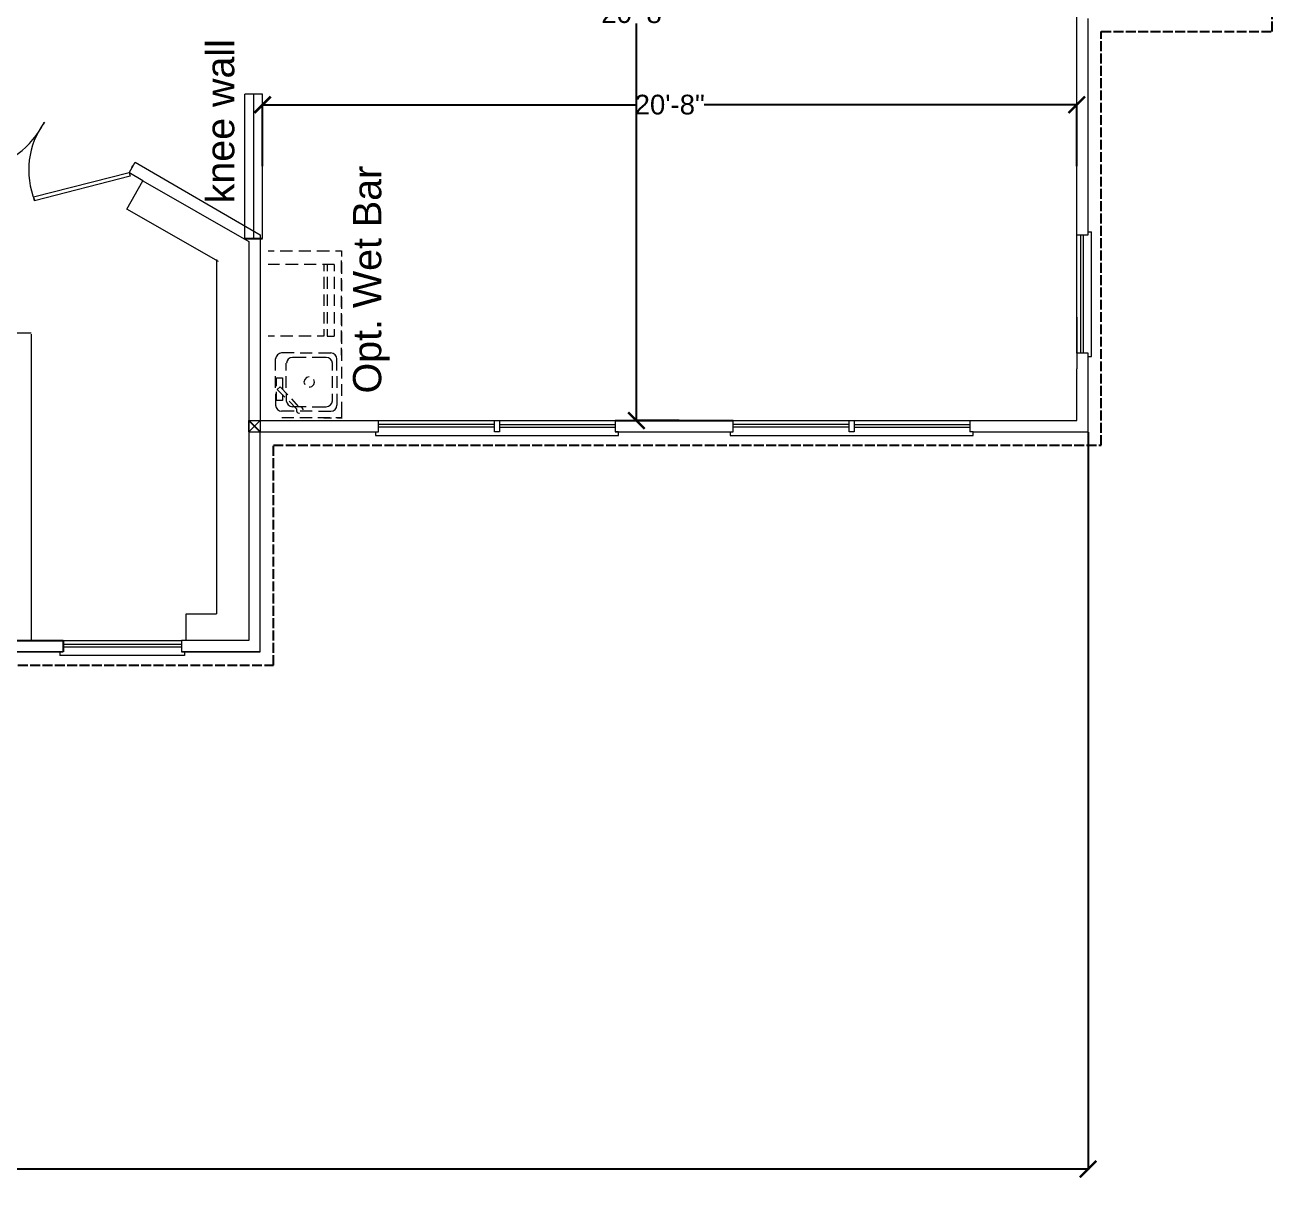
# Model space of a CAD drawing. Header units: inches. Extents: x 38 to 8673, y 1 to 7200.
# Drawn here: x 7976.9 to 8356.5, y 3091.3 to 3443.8 of the extents above; entities that cross this region are included whole.
import ezdxf

# ---------------------------------------------------------------- set-up
doc = ezdxf.new("R2010")
doc.units = ezdxf.units.IN
doc.header["$MEASUREMENT"] = 0
doc.linetypes.add('ACAD_ISO02W100', pattern=[15, 12, -3])
doc.layers.add('PDF_Layer 2', color=7, linetype='Continuous', true_color=0x221f1f)
doc.styles.add('PDF Arial', font='arial.ttf')
doc.styles.get("Standard").update_dxf_attribs({"font": 'arial.ttf'})
doc.dimstyles.get("Standard").update_dxf_attribs({"dimtxt": 6, "dimasz": 5, "dimexe": 0.18, "dimexo": 0.0625, "dimgap": 0.09, "dimtad": 0, "dimtih": 1, "dimtoh": 1, "dimdec": 0, "dimzin": 0, "dimdsep": 46, "dimlunit": 4, "dimtxsty": 'Standard', "dimblk": 'ARCHTICK', "dimcen": 0.09, "dimclrd": 3, "dimclre": 3, "dimclrt": 1, "dimadec": 0, "dimazin": 0, "dimtfac": 1, "dimtdec": 0, "dimtofl": 0, "dimtmove": 0, "dimatfit": 3, "dimfxl": 100, "dimtolj": 1, "dimtzin": 0, "dimarcsym": 0})

# ---------------------------------------------------------------- blocks, each defined once
blk = doc.blocks.new('_ArchTick')
at = {"color": 0, "linetype": 'ByBlock', "const_width": 0.15}
blk.add_lwpolyline([(-0.5, -0.5), (0.5, 0.5)], dxfattribs=at)
blk = doc.blocks.new('*D68')
at = {"layer": 'Defpoints', "color": 0, "transparency": 16777216}
for p in [(8297.07, 3419.47), (8049.25, 3400.7), (8297.07, 3400.7)]:
    blk.add_point(p, dxfattribs=at)
at = {"layer": 'PDF_Layer 2', "color": 3, "lineweight": -2, "transparency": 16777216}
for p, q in [((8049.25, 3400.76), (8049.25, 3419.65)), ((8049.25, 3419.47), (8162.71, 3419.47)), ((8297.07, 3419.47), (8183.61, 3419.47)), ((8297.07, 3400.76), (8297.07, 3419.65))]:
    blk.add_line(p, q, dxfattribs=at)
at = {"layer": 'PDF_Layer 2', "color": 3, "lineweight": -2, "transparency": 16777216, "xscale": 5, "yscale": 5, "zscale": 5, "rotation": 180}
blk.add_blockref('_ArchTick', (8049.25, 3419.47), dxfattribs=at)
at = {"layer": 'PDF_Layer 2', "color": 3, "lineweight": -2, "transparency": 16777216, "xscale": 5, "yscale": 5, "zscale": 5}
blk.add_blockref('_ArchTick', (8297.07, 3419.47), dxfattribs=at)
at = {"layer": 'PDF_Layer 2', "color": 1, "transparency": 16777216, "insert": (8173.16, 3419.47), "char_height": 6, "attachment_point": 5}
blk.add_mtext('\\A1;20\'-8"', dxfattribs=at)
blk = doc.blocks.new('*D69')
at = {"layer": 'Defpoints', "color": 0, "transparency": 16777216}
for p in [(8141.98, 3571.39), (8163.03, 3571.39), (8176.07, 3323.25)]:
    blk.add_point(p, dxfattribs=at)
at = {"layer": 'PDF_Layer 2', "color": 3, "lineweight": -2, "transparency": 16777216}
for p, q in [((8142.05, 3571.39), (8163.21, 3571.39)), ((8163.03, 3571.39), (8163.03, 3450.47)), ((8163.03, 3323.25), (8163.03, 3444.16)), ((8176.01, 3323.25), (8162.85, 3323.25))]:
    blk.add_line(p, q, dxfattribs=at)
at = {"layer": 'PDF_Layer 2', "color": 3, "lineweight": -2, "transparency": 16777216, "xscale": 5, "yscale": 5, "zscale": 5}
for p, rotation in [((8163.03, 3571.39), 90), ((8163.03, 3323.25), 270)]:
    blk.add_blockref('_ArchTick', p, dxfattribs=dict(at, rotation=rotation))
at = {"layer": 'PDF_Layer 2', "color": 1, "transparency": 16777216, "insert": (8163.03, 3447.32), "char_height": 6, "attachment_point": 5}
blk.add_mtext('\\A1;20\'-8"', dxfattribs=at)
blk = doc.blocks.new('*D72')
at = {"layer": 'Defpoints', "color": 0, "transparency": 16777216}
for p in [(8300.51, 3319.81), (6664, 3216.81), (8300.51, 3095.29)]:
    blk.add_point(p, dxfattribs=at)
at = {"layer": 'PDF_Layer 2', "color": 3, "lineweight": -2, "transparency": 16777216}
for p, q in [((8300.51, 3319.75), (8300.51, 3095.11)), ((6664, 3216.75), (6664, 3095.11)), ((6664, 3095.29), (7469.81, 3095.29)), ((8300.51, 3095.29), (7494.7, 3095.29))]:
    blk.add_line(p, q, dxfattribs=at)
at = {"layer": 'PDF_Layer 2', "color": 3, "lineweight": -2, "transparency": 16777216, "xscale": 5, "yscale": 5, "zscale": 5, "rotation": 180}
blk.add_blockref('_ArchTick', (6664, 3095.29), dxfattribs=at)
at = {"layer": 'PDF_Layer 2', "color": 3, "lineweight": -2, "transparency": 16777216, "xscale": 5, "yscale": 5, "zscale": 5}
blk.add_blockref('_ArchTick', (8300.51, 3095.29), dxfattribs=at)
at = {"layer": 'PDF_Layer 2', "color": 1, "transparency": 16777216, "insert": (7482.26, 3095.29), "char_height": 6, "attachment_point": 5}
blk.add_mtext('\\A1;136\'-5"', dxfattribs=at)

msp = doc.modelspace()

# ---------------------------------------------------------------- linework, layer by layer
at = {"layer": 'PDF_Layer 2', "color": 18, "linetype": 'ACAD_ISO02W100', "ltscale": 0.25, "true_color": 0x000000}
for p, q in [((8356.5, 3441.77), (8356.5, 3745.11)), ((8304.51, 3315.81), (8304.51, 3441.77)), ((8304.51, 3441.77), (8356.5, 3441.77)), ((8052.55, 3248.81), (8052.55, 3315.81)), ((8052.55, 3315.81), (8304.51, 3315.81)), ((7881.03, 3248.81), (8052.55, 3248.81))]:
    msp.add_line(p, q, dxfattribs=at)
at = {"layer": 'PDF_Layer 2', "color": 18, "lineweight": 0, "true_color": 0x000000}
for p, q in [((8012.8, 3396.25), (8008.53, 3398.78)), ((8297.07, 3323.25), (8297.07, 3339.01)), ((8045.03, 3319.81), (8045.03, 3323.25)), ((8045.03, 3323.25), (8084.55, 3323.25)), ((8264.51, 3323.25), (8297.07, 3323.25)), ((8083.59, 3319.81), (8084.55, 3319.81)), ((8157.59, 3319.81), (8156.55, 3319.81)), ((8191.55, 3319.81), (8192.51, 3319.81)), ((8265.55, 3319.81), (8264.51, 3319.81))]:
    msp.add_line(p, q, dxfattribs=at)
at = {"layer": 'PDF_Layer 2', "color": 18, "true_color": 0x000000}
for p, q in [((8043.73, 3378.68), (8049.25, 3378.68)), ((8048.55, 3319.81), (8045.03, 3323.25)), ((8156.55, 3323.25), (8192.51, 3323.25)), ((7964.29, 3256.25), (7988.55, 3256.25)), ((7988.55, 3256.25), (7988.55, 3252.81))]:
    msp.add_line(p, q, dxfattribs=at)
at = {"layer": 'PDF_Layer 2', "color": 18, "lineweight": 0, "true_color": 0x000000}
for points in [[(8297.07, 3379.81), (8297.07, 3491.66)], [(8300.51, 3379.81), (8300.51, 3445.78)], [(8043.73, 3422.72), (8043.73, 3378.68)], [(8049.25, 3378.68), (8049.25, 3422.71), (8043.84, 3422.71)], [(8046.54, 3378.68), (8046.54, 3422.71)], [(7982.78, 3414.17), (7982.78, 3414.17)], [(8010.38, 3401.91), (8008.59, 3398.88)], [(8010.42, 3401.96), (8048.55, 3379.81), (8048.55, 3319.81)], [(8035.8, 3371.75), (8007.88, 3387.71), (8012.8, 3396.25), (8045.03, 3377.83), (8045.03, 3256.25), (8024.55, 3256.25)], [(8300.51, 3343.81), (8297.07, 3343.81), (8297.07, 3379.81), (8300.51, 3379.81)], [(8298.27, 3343.81), (8298.27, 3379.81)], [(8299.07, 3343.81), (8299.07, 3379.81)], [(8300.51, 3380.77), (8301.55, 3380.77)], [(8301.55, 3342.77), (8301.55, 3380.77)], [(8050.94, 3374.99), (8052.78, 3374.99)], [(8054.62, 3374.99), (8058.31, 3374.99)], [(8060.26, 3374.99), (8063.95, 3374.99)], [(8065.78, 3374.99), (8069.57, 3374.99)], [(8071.42, 3374.99), (8073.26, 3374.99)], [(8073.26, 3374.99), (8073.26, 3373.24)], [(8035.17, 3372.33), (8035.17, 3264.44)], [(8073.26, 3368.38), (8073.26, 3371.98)], [(8073.26, 3371.49), (8073.26, 3367.99)], [(8054.42, 3370.81), (8050.93, 3370.81)], [(8060.05, 3370.81), (8056.26, 3370.81)], [(8065.58, 3370.81), (8061.9, 3370.81)], [(8071.01, 3370.81), (8067.43, 3370.81)], [(8067.84, 3370.81), (8067.84, 3368.77)], [(8068.86, 3370.81), (8068.86, 3368.77)], [(8071.01, 3370.81), (8071.01, 3368.77)], [(8067.84, 3367.02), (8067.84, 3363.42)], [(8068.86, 3367.02), (8068.86, 3363.42)], [(8071.01, 3367.02), (8071.01, 3363.42)], [(8073.26, 3363.13), (8073.26, 3366.63)], [(8073.26, 3366.14), (8073.26, 3362.64)], [(8067.84, 3361.67), (8067.84, 3358.17)], [(8068.86, 3361.67), (8068.86, 3358.17)], [(8071.01, 3361.67), (8071.01, 3358.17)], [(8073.26, 3357.78), (8073.26, 3361.28)], [(8073.26, 3360.89), (8073.26, 3357.29)], [(8067.84, 3356.32), (8067.84, 3352.82)], [(8068.86, 3356.32), (8068.86, 3352.82)], [(8071.01, 3356.32), (8071.01, 3352.82)], [(8073.26, 3352.43), (8073.26, 3356.03)], [(8073.26, 3355.54), (8073.26, 3352.04)], [(8297.07, 3354.77), (8297.07, 3339.01)], [(7978.77, 3349.85), (7947.48, 3349.85)], [(7978.77, 3349.56), (7978.77, 3255.98)], [(8052.88, 3349.03), (8050.93, 3349.03)], [(8058.41, 3349.03), (8054.72, 3349.03)], [(8064.04, 3349.03), (8060.25, 3349.03)], [(8067.84, 3351.07), (8067.84, 3349.03), (8065.89, 3349.03)], [(8068.86, 3351.07), (8068.86, 3349.03), (8071.01, 3349.03)], [(8071.01, 3351.07), (8071.01, 3349.03)], [(8073.26, 3347.18), (8073.26, 3350.68)], [(8073.26, 3350.29), (8073.26, 3346.69)], [(8073.26, 3343.19), (8073.26, 3345.43)], [(8073.26, 3344.94), (8073.26, 3341.44)], [(8058.82, 3343.87), (8055.03, 3343.87), (8054.42, 3343.68), (8053.8, 3343.29), (8053.39, 3342.7), (8053.19, 3342.12)], [(8053.19, 3338.52), (8053.19, 3342.12)], [(8056.46, 3338.52), (8056.46, 3340.76)], [(8062.51, 3342.51), (8058.31, 3342.51), (8057.59, 3342.41), (8056.98, 3342.02), (8056.67, 3341.44), (8056.47, 3340.76)], [(8060.66, 3343.87), (8064.35, 3343.87)], [(8070.5, 3338.52), (8070.5, 3340.76), (8070.29, 3341.44), (8069.88, 3342.02), (8069.27, 3342.41), (8068.55, 3342.51), (8064.35, 3342.51)], [(8066.3, 3343.87), (8069.99, 3343.87)], [(8071.83, 3338.52), (8071.83, 3342.12), (8071.73, 3342.7), (8071.32, 3343.29), (8070.71, 3343.68), (8069.99, 3343.87)], [(8265.55, 3319.81), (8300.51, 3319.81), (8300.51, 3343.81)], [(8300.51, 3342.77), (8301.55, 3342.77)], [(8053.19, 3333.27), (8053.19, 3336.77)], [(8056.46, 3333.27), (8056.46, 3336.77)], [(8070.5, 3333.27), (8070.5, 3336.77)], [(8071.83, 3336.77), (8071.83, 3333.27)], [(8073.26, 3339.69), (8073.26, 3336.09)], [(8053.49, 3333.75), (8053.49, 3336.28), (8055.34, 3336.28)], [(8056.88, 3331.13), (8054.62, 3333.56), (8053.7, 3332.78)], [(8055.34, 3336.28), (8055.34, 3332.88)], [(8063.43, 3336.58), (8062.61, 3336.38), (8062.1, 3335.8), (8061.79, 3335.02), (8062.1, 3334.24)], [(8063.53, 3333.46), (8063.43, 3333.46), (8064.25, 3333.66), (8064.87, 3334.24), (8065.07, 3335.02), (8064.87, 3335.8)], [(8073.26, 3334.34), (8073.26, 3330.84)], [(8053.19, 3331.42), (8053.19, 3327.92), (8053.4, 3327.24), (8053.81, 3326.66), (8054.42, 3326.27), (8055.04, 3326.17)], [(8053.49, 3329.38), (8053.49, 3332.01)], [(8055.34, 3331.23), (8055.34, 3329.38), (8053.49, 3329.38)], [(8053.7, 3332.78), (8056.05, 3330.45)], [(8056.46, 3331.42), (8056.46, 3329.28), (8056.67, 3328.6), (8056.98, 3328.02), (8057.59, 3327.63), (8058.31, 3327.43)], [(8057.28, 3329.18), (8059.54, 3326.85)], [(8060.26, 3327.43), (8058.11, 3329.86)], [(8064.35, 3327.43), (8068.55, 3327.43), (8069.27, 3327.63), (8069.88, 3328.02), (8070.29, 3328.6), (8070.5, 3329.28), (8070.5, 3331.42)], [(8071.83, 3331.42), (8071.83, 3327.92)], [(8058.82, 3326.17), (8055.04, 3326.17)], [(8062.51, 3327.43), (8058.31, 3327.43)], [(8059.54, 3326.85), (8059.54, 3326.27), (8059.74, 3325.78), (8060.26, 3325.49), (8060.46, 3325.49)], [(8061.58, 3326.56), (8061.58, 3326.75), (8061.28, 3327.14), (8060.87, 3327.43), (8060.25, 3327.43)], [(8064.35, 3326.17), (8060.66, 3326.17)], [(8066.3, 3326.17), (8069.98, 3326.17), (8070.7, 3326.27), (8071.32, 3326.66), (8071.73, 3327.24), (8071.83, 3327.92)], [(8073.26, 3328.99), (8073.26, 3324.14)], [(8045.03, 3319.81), (8048.55, 3323.25)], [(8058.71, 3324.14), (8055.06, 3324.14)], [(8064.28, 3324.14), (8060.54, 3324.14)], [(8069.75, 3324.14), (8066.1, 3324.14)], [(8067.93, 3324.14), (8070.26, 3324.14)], [(8073.45, 3324.14), (8071.58, 3324.14)], [(8072.08, 3324.14), (8073.45, 3324.14)], [(8084.55, 3319.81), (8084.55, 3323.25), (8156.55, 3323.25), (8156.55, 3323.25)], [(8084.55, 3319.81), (8084.55, 3323.25), (8156.55, 3323.25), (8156.55, 3323.25), (8156.55, 3323.25)], [(8119.75, 3322.05), (8084.55, 3322.05)], [(8119.83, 3322.05), (8084.55, 3322.05)], [(8121.27, 3322.05), (8156.55, 3322.05)], [(8121.35, 3322.05), (8156.55, 3322.05)], [(8156.55, 3323.25), (8156.55, 3319.81)], [(8156.55, 3323.25), (8156.55, 3319.81)], [(8192.51, 3319.81), (8192.51, 3323.25), (8264.51, 3323.25), (8264.51, 3323.25), (8264.51, 3323.25)], [(8227.79, 3322.05), (8192.51, 3322.05)], [(8229.31, 3322.05), (8264.51, 3322.05)], [(8264.51, 3323.25), (8264.51, 3319.81)], [(8045.03, 3319.81), (8083.59, 3319.81)], [(8048.55, 3252.81), (8048.55, 3319.81), (8048.55, 3319.81)], [(8083.59, 3319.81), (8083.59, 3318.77), (8157.59, 3318.77), (8157.59, 3319.81)], [(8119.75, 3321.25), (8084.55, 3321.25)], [(8119.83, 3321.25), (8084.55, 3321.25)], [(8121.35, 3321.25), (8156.55, 3321.25)], [(8156.55, 3319.81), (8191.55, 3319.81)], [(8191.55, 3319.81), (8191.55, 3318.77), (8265.55, 3318.77), (8265.55, 3319.81)], [(8227.79, 3321.25), (8192.51, 3321.25)], [(8229.31, 3321.25), (8264.51, 3321.25)], [(8052.55, 3270.57), (8052.55, 3269.77)], [(8052.55, 3269.37), (8052.55, 3268.65)], [(8025.98, 3256.25), (8025.98, 3264.44), (8035.18, 3264.44)], [(7988.55, 3256.25), (8024.55, 3256.25), (8024.55, 3256.25)], [(8024.55, 3255.05), (7988.55, 3255.05)], [(8024.55, 3254.25), (7988.55, 3254.25)], [(8024.55, 3256.25), (8024.55, 3252.81)], [(7987.51, 3252.81), (7987.51, 3251.77)], [(8025.51, 3251.77), (7987.51, 3251.77)], [(8025.51, 3252.81), (8025.51, 3251.77)]]:
    msp.add_lwpolyline(points, dxfattribs=at)
for points in [[(8008.9, 3397.67), (7979.85, 3390.24), (7979.54, 3391.45), (8008.59, 3398.88)], [(8009.48, 3400.39), (8009.73, 3400.81)], [(8121.35, 3319.81), (8119.83, 3319.81), (8119.83, 3323.25), (8121.35, 3323.25)], [(8229.31, 3319.81), (8227.79, 3319.81), (8227.79, 3323.25), (8229.31, 3323.25)], [(7937.03, 3252.81), (7988.55, 3252.81)], [(8024.55, 3252.81), (8048.55, 3252.81)]]:
    msp.add_lwpolyline(points, close=True, dxfattribs=at)
for centre, start, end in [((7960.35, 3424.72), 276.5507, 334.8172), ((8002.81, 3399.56), 143.8878, 202.1432)]:
    msp.add_arc(centre, 24.76, start, end, dxfattribs=at)

# ---------------------------------------------------------------- texts
at = {"layer": 'PDF_Layer 2', "color": 18, "lineweight": 0, "true_color": 0x000000, "attachment_point": 7, "rotation": 90, "style": 'PDF Arial'}
for s, insert, char_height in [('knee wall', (8040.75, 3389.43), 8.59), ('Opt. Wet Bar', (8087.95, 3331.53), 8.5898)]:
    msp.add_mtext(s, dxfattribs=dict(at, insert=insert, char_height=char_height))

# ---------------------------------------------------------------- dimensions: what is measured, and where the dimension line sits
at = {"layer": 'PDF_Layer 2', "color": 18, "true_color": 0x000000}
dim = msp.add_linear_dim(base=(8163.03, 3571.39), p1=(8176.07, 3323.25), p2=(8141.98, 3571.39), angle=90, dimstyle='Standard', dxfattribs=at)
dim.commit()
dim.dimension.update_dxf_attribs({"geometry": '*D69', "text_midpoint": (8163.03, 3447.32)})
for base, p1, p2, picture, middle in [((8297.07, 3419.47), (8049.25, 3400.7), (8297.07, 3400.7), '*D68', (8173.16, 3419.47)), ((8300.51, 3095.29), (6664, 3216.81), (8300.51, 3319.81), '*D72', (7482.26, 3095.29))]:
    dim = msp.add_linear_dim(base=base, p1=p1, p2=p2, dimstyle='Standard', dxfattribs=at)
    dim.commit()
    dim.dimension.update_dxf_attribs({"geometry": picture, "text_midpoint": middle})

doc.saveas('drawing.dxf')
